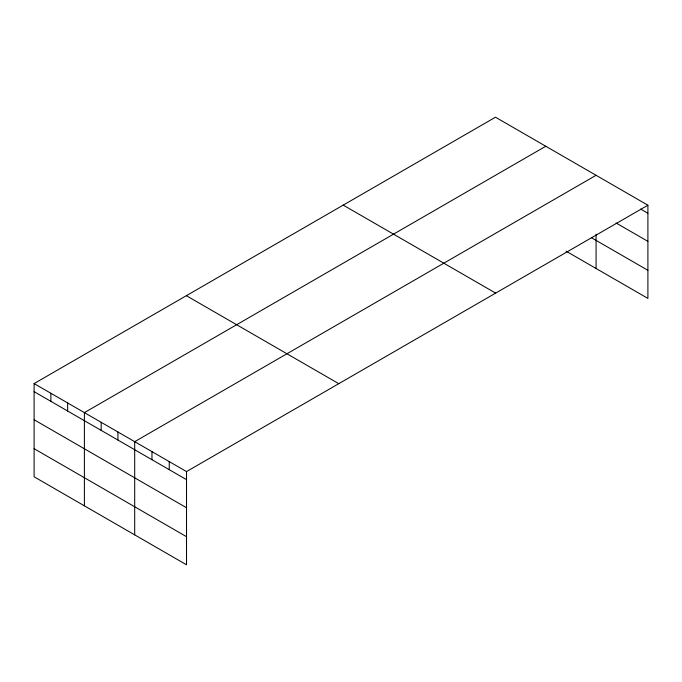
<?xml version="1.0" encoding="UTF-8"?>
<svg xmlns="http://www.w3.org/2000/svg" width="682" height="682" viewBox="0 0 682 682"><rect width="100%" height="100%" fill="white"/><g stroke="black" fill="none" stroke-linecap="round" stroke-linejoin="round"><path stroke-width="1.02" d="M647.9 205.214L495.482 117.21L34.1 383.591L34.1 476.786L186.518 564.79L186.518 471.586L647.9 205.214L647.9 298.409L566.077 251.172M545.779 146.255L84.398 412.627L84.398 505.831M596.077 175.291L134.695 441.672L134.695 534.867M640.628 209.076L647.9 213.27M616.076 222.997L647.9 241.368M591.669 237.847L647.9 270.311M343.225 205.12L495.644 293.115M186.357 295.69L338.775 383.685M34.1 383.591L186.518 471.586M34.1 391.656L186.518 479.651M34.1 419.745L186.518 507.749M34.1 448.696L186.518 536.691M596.077 234.19L596.077 268.486M169.247 461.612L169.247 469.676M151.967 451.646L151.967 459.702M117.926 431.987L117.926 440.052M101.166 422.311L101.166 430.368M67.629 402.951L67.629 411.016M50.869 393.267L50.869 401.331"/></g></svg>
